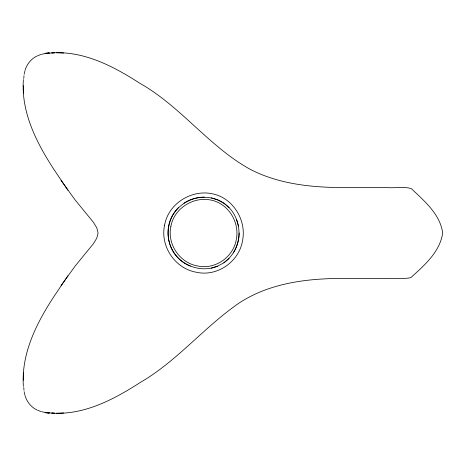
<?xml version="1.0" encoding="UTF-8"?>
<svg xmlns="http://www.w3.org/2000/svg" width="466" height="466" viewBox="0 0 466 466"><rect width="100%" height="100%" fill="white"/><g stroke="black" fill="none" stroke-linecap="round" stroke-linejoin="round"><path stroke-width="0.7" d="M67.919 190.239L53.602 168.966C36.36 142.328 21.028 112.242 23.376 79.575M67.919 275.761L53.602 297.034C36.296 323.643 21.11 353.799 23.376 386.425M23.3 380.303L23.58 372.87M23.754 78.515L23.999 75.76M239.204 233C239.023 244.638 233.419 256.084 223.802 262.783M24.121 74.379L24.873 71.065M25.024 70.407C26.871 64.139 31.234 58.646 37.222 55.903M233.291 252.916C242.25 239.023 240.538 219.568 229.08 207.597C217.546 195.435 197.782 194.153 183.988 203.164M61.052 285.576L75.189 265.999L93.363 243.753L96.782 238.202L98.081 233L96.782 227.798L93.363 222.247L75.189 200.001L61.052 180.424M178.455 207.638C166.682 219.37 164.719 239.128 173.946 252.951C183.237 266.779 202.425 272.633 217.814 266.133M229.08 258.403L223.837 262.836L217.791 266.074L211.226 268.136M37.839 55.664L40.95 54.475M41.614 54.324L44.928 53.578M45.808 53.293L49.32 52.967L45.109 53.369L54.51 52.827L51.732 52.862C83.851 50.794 113.285 66.213 139.515 83.053L140.417 83.606C181.222 106.871 209.281 146.819 250.393 169.426C278.418 183.884 310.484 187.367 341.601 187.565L386.908 187.565C394.918 188.334 403.573 186.249 411.309 188.631C424.427 201.137 440.044 213.993 442.7 233C439.875 252.089 424.281 265.416 410.727 277.689C402.974 279.233 394.795 277.975 386.908 278.435L341.601 278.435C306.331 278.528 269.511 283.212 239.349 302.888C204.364 326.852 177.336 360.923 140.417 382.394L139.515 382.947C113.285 399.787 83.851 415.206 51.732 413.138L54.51 413.173L45.109 412.631L49.32 413.033L45.808 412.707M204.312 197.083C187.623 197.188 171.628 209.275 168.651 226.01C165.366 242.343 174.692 260.121 190.402 266.074M47.683 53.334L49.058 53.211M56.246 413.249L63.679 412.969M63.679 53.031L56.246 52.751M47.683 412.666L49.058 412.789M41.614 411.676L44.928 412.422M211.226 197.864L217.791 199.926L223.802 203.217L229.039 207.638M37.839 410.336L40.95 411.525M37.222 410.097C31.234 407.354 26.871 401.861 25.024 395.593M236.466 219.3L238.446 226.022M24.121 391.621L24.873 394.935M23.754 387.485L23.999 390.24M23.3 85.697L23.58 93.13M170.876 226.412C167.026 244.19 179.73 262.929 197.631 265.97C215.111 269.896 233.373 257.092 236.303 239.588C239.897 222.346 228.352 203.386 210.807 200.036C193.204 196.349 174.01 208.506 170.876 226.412M164.568 225.2C160.001 246.357 175.146 268.666 196.489 272.272C217.296 276.944 239.035 261.671 242.524 240.8C246.782 220.284 233.023 197.712 212.094 193.728C191.147 189.359 168.29 203.834 164.568 225.2"/></g></svg>
